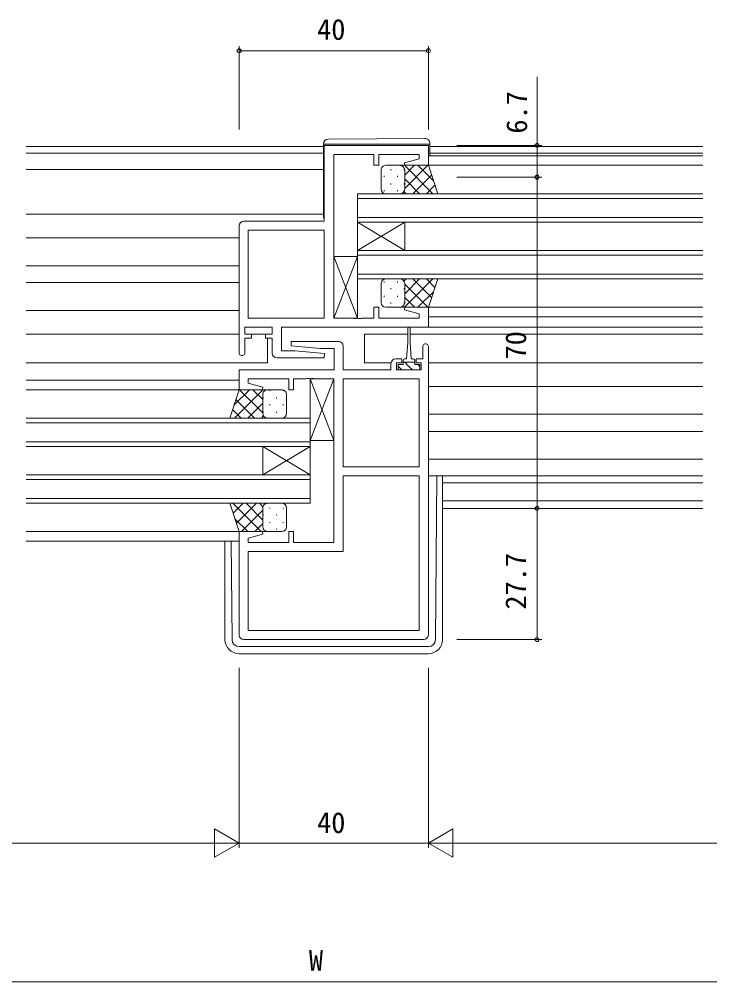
# Model space of a CAD drawing. Units: millimetres, scale not verified. Extents: x -567 to 567, y -403 to 403.
# Drawn here: x 150.7 to 296.7, y -257.9 to -54.5 of the extents above; entities that cross this region are included whole.
import ezdxf
from ezdxf.enums import TextEntityAlignment as Align

# ---------------------------------------------------------------- set-up
doc = ezdxf.new("R2010")
doc.units = ezdxf.units.MM
doc.header["$LTSCALE"] = 2
for name, color, linetype, lineweight in [('0-1_USER1', 4, 'Continuous', 9), ('0-2_YKK_ZWAK', 2, 'Continuous', 9), ('0-3_YKK_11', 7, 'Continuous', 9), ('0-4_YKK_12', 6, 'Continuous', 9)]:
    doc.layers.add(name, color=color, linetype=linetype, lineweight=lineweight)
doc.styles.add('ＭＳ ゴシック', font='')
doc.styles.get('ＭＳ ゴシック').set_extended_font_data('MS Gothic')

msp = doc.modelspace()

# ---------------------------------------------------------------- linework, layer by layer
at = {"layer": '0-1_USER1'}
for p, q in [((214.958, -80.889), (214.958, -81.189)), ((214.958, -96.189), (214.958, -81.189)), ((215.454, -80.889), (236.954, -80.889)), ((236.449, -79.702), (215.949, -79.88)), ((236.954, -80.889), (237.458, -80.889)), ((237.458, -80.889), (237.458, -80.701)), ((237.458, -81.189), (237.458, -80.889)), ((237.458, -81.189), (237.458, -83.389)), ((228.158, -85.389), (231.158, -85.389)), ((231.393, -85.417), (231.421, -85.389)), ((232.126, -85.389), (238.126, -91.389)), ((232.158, -87.481), (234.25, -85.389)), ((232.158, -90.309), (237.078, -85.389)), ((234.955, -85.389), (238.26, -88.694)), ((227.158, -90.389), (227.158, -86.389)), ((229.238, -86.209), (229.238, -86.409)), ((232.068, -86.209), (232.068, -86.409)), ((232.158, -86.389), (232.158, -90.389)), ((232.158, -86.389), (232.158, -90.389)), ((227.823, -87.624), (227.823, -87.824)), ((229.238, -89.239), (229.238, -89.439)), ((230.653, -87.624), (230.653, -87.824)), ((232.068, -89.239), (232.068, -89.439)), ((232.158, -88.249), (235.298, -91.389)), ((233.907, -91.389), (237.845, -87.451)), ((227.823, -90.654), (227.823, -90.854)), ((231.158, -91.389), (228.158, -91.389)), ((230.653, -90.654), (230.653, -90.854)), ((232.004, -90.923), (232.469, -91.389)), ((236.735, -91.389), (238.552, -89.572)), ((222.158, -117.659), (217.158, -104.659)), ((222.158, -104.659), (217.158, -117.659)), ((231.158, -109.389), (228.158, -109.389)), ((232.004, -109.855), (232.469, -109.389)), ((232.126, -115.389), (238.126, -109.389)), ((232.158, -112.529), (235.298, -109.389)), ((233.907, -109.389), (237.845, -113.328)), ((236.735, -109.389), (238.552, -111.206)), ((227.158, -110.389), (227.158, -114.389)), ((227.823, -110.124), (227.823, -109.924)), ((229.238, -111.539), (229.238, -111.339)), ((230.653, -110.124), (230.653, -109.924)), ((232.068, -111.539), (232.068, -111.339)), ((232.158, -114.389), (232.158, -110.389)), ((232.158, -114.389), (232.158, -110.389)), ((232.158, -110.469), (237.078, -115.389)), ((227.823, -113.154), (227.823, -112.954)), ((230.653, -113.154), (230.653, -112.954)), ((232.158, -113.297), (234.25, -115.389)), ((234.955, -115.389), (238.26, -112.084)), ((228.158, -115.389), (231.158, -115.389)), ((229.238, -114.569), (229.238, -114.369)), ((231.393, -115.361), (231.421, -115.389)), ((232.068, -114.569), (232.068, -114.369)), ((232.808, -122.789), (232.808, -119.839)), ((233.308, -119.839), (233.308, -122.789)), ((232.808, -122.789), (232.558, -126.289)), ((233.308, -122.789), (233.558, -126.289)), ((231.536, -128.589), (230.758, -127.811)), ((231.808, -126.689), (231.808, -127.489)), ((231.808, -126.989), (234.308, -126.989)), ((232.558, -126.289), (232.208, -126.289)), ((233.908, -126.289), (233.558, -126.289)), ((234.308, -127.489), (234.308, -126.689)), ((235.358, -127.921), (234.927, -127.489)), ((217.158, -143.519), (212.158, -130.519)), ((217.158, -130.519), (212.158, -143.519)), ((199.361, -132.789), (196.056, -136.094)), ((202.19, -132.789), (196.19, -138.789)), ((202.158, -137.709), (197.238, -132.789)), ((202.158, -134.881), (200.066, -132.789)), ((202.158, -133.789), (202.158, -137.789)), ((202.158, -133.789), (202.158, -137.789)), ((202.923, -132.817), (202.895, -132.789)), ((206.158, -132.789), (203.158, -132.789)), ((203.663, -132.824), (203.663, -133.024)), ((206.493, -132.847), (206.493, -133.024)), ((207.158, -137.789), (207.158, -133.789)), ((200.41, -138.789), (196.471, -134.851)), ((202.158, -135.649), (199.018, -138.789)), ((202.248, -134.439), (202.248, -134.639)), ((203.663, -135.854), (203.663, -136.054)), ((205.078, -134.439), (205.078, -134.639)), ((206.493, -135.854), (206.493, -136.054)), ((197.581, -138.789), (195.764, -136.972)), ((202.248, -137.469), (202.248, -137.669)), ((205.078, -137.469), (205.078, -137.669)), ((202.313, -138.323), (201.847, -138.789)), ((203.158, -138.789), (206.158, -138.789)), ((237.158, -150.989), (237.458, -150.989)), ((237.158, -150.989), (295.158, -150.989)), ((238.669, -185.598), (238.943, -150.989)), ((240.158, -150.989), (240.158, -185.587)), ((201.79, -162.789), (195.79, -156.789)), ((197.981, -156.789), (195.864, -158.906)), ((200.81, -156.789), (196.571, -161.028)), ((202.158, -158.269), (197.638, -162.789)), ((202.158, -160.329), (198.618, -156.789)), ((202.191, -157.534), (201.447, -156.789)), ((202.158, -161.789), (202.158, -157.789)), ((202.158, -161.789), (202.158, -157.789)), ((203.158, -156.789), (206.158, -156.789)), ((203.663, -157.924), (203.663, -157.724)), ((206.493, -157.924), (206.493, -157.724)), ((207.158, -157.789), (207.158, -161.789)), ((198.961, -162.789), (196.256, -160.084)), ((202.248, -159.339), (202.248, -159.139)), ((205.078, -159.339), (205.078, -159.139)), ((202.158, -161.097), (200.466, -162.789)), ((202.248, -162.204), (202.248, -162.169)), ((203.663, -160.954), (203.663, -160.754)), ((205.078, -162.369), (205.078, -162.169)), ((206.493, -160.954), (206.493, -160.754)), ((206.158, -162.789), (203.158, -162.789)), ((194.158, -164.789), (194.158, -185.587)), ((195.646, -185.598), (195.482, -164.789)), ((237.169, -187.087), (197.146, -187.087)), ((237.158, -188.587), (197.158, -188.587))]:
    msp.add_line(p, q, dxfattribs=at)
for points in [[(214.958, -80.88), (214.958, -80.889), (215.454, -80.889)], [(231.158, -91.389), (239.158, -91.389), (237.158, -85.389), (231.158, -85.389)], [(231.158, -109.389), (239.158, -109.389), (237.158, -115.389), (231.158, -115.389)], [(234.308, -127.489), (235.358, -127.489), (235.358, -128.589), (230.758, -128.589), (230.758, -127.489), (231.808, -127.489)], [(233.781, -128.589), (233.058, -127.866), (232.181, -126.989)], [(203.158, -138.789), (195.158, -138.789), (197.158, -132.789), (203.158, -132.789)], [(203.158, -156.789), (195.158, -156.789), (197.158, -162.789), (203.158, -162.789)]]:
    msp.add_lwpolyline(points, dxfattribs=at)
for points in [[(222.158, -117.659), (217.158, -117.659), (217.158, -104.659), (222.158, -104.659)], [(217.158, -143.519), (212.158, -143.519), (212.158, -130.519), (217.158, -130.519)]]:
    msp.add_lwpolyline(points, close=True, dxfattribs=at)
for centre, radius, start, end in [((215.958, -80.88), 1, 90.5, 180), ((236.458, -80.701), 1, 0, 90.5), ((228.158, -86.389), 1, 89.9999, 179.9999), ((231.158, -86.389), 1, 359.9999, 89.9999), ((231.158, -86.389), 1, 359.9999, 89.9999), ((228.158, -90.389), 1, 179.9999, 269.9999), ((231.158, -90.389), 1, 269.9999, 359.9999), ((231.158, -90.389), 1, 269.9999, 359.9999), ((215.458, -96.189), 0.5, 180, 233.13017), ((228.158, -110.389), 1, 90.0001, 180.0001), ((231.158, -110.389), 1, 0.0001, 90.0001), ((231.158, -110.389), 1, 0.0001, 90.0001), ((228.158, -114.389), 1, 180.0001, 270.0001), ((231.158, -114.389), 1, 270.0001, 0.0001), ((231.158, -114.389), 1, 270.0001, 0.0001), ((233.058, -119.839), 0.25, 0, 180), ((232.208, -126.689), 0.4, 90, 180), ((233.908, -126.689), 0.4, 0, 90), ((203.158, -133.789), 1, 90.0001, 180.0001), ((203.158, -133.789), 1, 90.0001, 180.0001), ((206.158, -133.789), 1, 0.0001, 90.0001), ((203.158, -137.789), 1, 180.0001, 270.0001), ((203.158, -137.789), 1, 180.0001, 270.0001), ((206.158, -137.789), 1, 270.0001, 0.0001), ((203.158, -157.789), 1, 89.9999, 179.9999), ((203.158, -157.789), 1, 89.9999, 179.9999), ((206.158, -157.789), 1, 359.9999, 89.9999), ((203.158, -161.789), 1, 179.9999, 269.9999), ((203.158, -161.789), 1, 179.9999, 269.9999), ((206.158, -161.789), 1, 269.9999, 359.9999), ((197.158, -185.587), 3, 180, 270), ((197.146, -185.587), 1.5, 180.45233, 270), ((237.158, -185.587), 3, 270, 0), ((237.169, -185.587), 1.5, 270, 359.54767)]:
    msp.add_arc(centre, radius, start, end, dxfattribs=at)
at = {"layer": '0-2_YKK_ZWAK'}
for p, q in [((214.958, -81.389), (152.158, -81.389)), ((214.958, -82.789), (152.158, -82.789)), ((237.458, -81.389), (295.158, -81.389)), ((237.458, -82.789), (295.158, -82.789)), ((237.158, -83.389), (295.158, -83.388)), ((237.158, -85.389), (295.158, -85.389)), ((214.958, -86.289), (152.158, -86.289)), ((222.158, -97.389), (222.158, -91.389)), ((222.158, -91.389), (295.158, -91.389)), ((222.158, -92.389), (295.158, -92.389)), ((214.958, -95.689), (152.158, -95.689)), ((222.158, -96.389), (295.158, -96.389)), ((222.158, -97.389), (222.158, -103.389)), ((222.158, -97.389), (232.158, -103.389)), ((222.158, -103.389), (232.158, -97.389)), ((222.158, -97.389), (295.158, -97.389)), ((232.158, -97.389), (232.158, -103.389)), ((197.158, -100.689), (152.158, -100.689)), ((222.158, -109.389), (222.158, -103.389)), ((222.158, -103.389), (295.158, -103.389)), ((222.158, -104.389), (295.158, -104.389)), ((197.158, -106.643), (152.158, -106.643)), ((222.158, -108.389), (295.158, -108.389)), ((222.158, -109.389), (295.158, -109.389)), ((197.158, -110.135), (152.158, -110.135)), ((236.658, -115.389), (295.158, -115.389)), ((197.158, -116.089), (152.158, -116.089)), ((237.158, -117.388), (295.158, -117.389)), ((236.658, -119.589), (295.158, -119.589)), ((197.158, -121.089), (152.158, -121.089)), ((198.658, -121.089), (203.058, -121.089)), ((203.158, -121.889), (203.158, -127.089)), ((223.658, -121.089), (223.658, -127.089)), ((223.658, -121.089), (232.808, -121.089)), ((233.308, -121.089), (295.158, -121.089)), ((203.158, -127.089), (152.158, -127.089)), ((223.658, -127.089), (229.278, -127.089)), ((237.158, -127.089), (295.158, -127.089)), ((197.158, -130.789), (152.158, -130.789)), ((237.158, -132.089), (295.158, -132.089)), ((197.403, -132.789), (152.158, -132.789)), ((237.158, -137.976), (295.158, -137.976)), ((212.158, -138.789), (152.158, -138.789)), ((212.158, -139.789), (152.158, -139.789)), ((212.158, -138.789), (212.158, -144.789)), ((237.158, -141.602), (295.158, -141.602)), ((212.158, -143.789), (152.158, -143.789)), ((212.158, -144.789), (152.158, -144.789)), ((202.158, -144.789), (202.158, -150.789)), ((212.158, -144.789), (202.158, -150.789)), ((212.158, -150.789), (202.158, -144.789)), ((212.158, -144.789), (212.158, -150.789)), ((237.158, -147.489), (295.158, -147.489)), ((212.158, -150.789), (152.158, -150.789)), ((212.158, -151.789), (152.158, -151.789)), ((212.158, -150.789), (212.158, -156.789)), ((240.158, -152.489), (295.158, -152.489)), ((212.158, -155.789), (152.158, -155.789)), ((240.158, -156.259), (295.158, -156.259)), ((212.158, -156.789), (152.158, -156.789)), ((240.158, -157.889), (295.158, -157.889)), ((197.658, -162.789), (152.158, -162.789)), ((197.158, -164.789), (152.158, -164.789))]:
    msp.add_line(p, q, dxfattribs=at)
at = {"layer": '0-3_YKK_11'}
for p, q in [((197.158, -124.989), (197.158, -98.189)), ((215.158, -99.119), (215.158, -117.659)), ((237.158, -123.689), (237.158, -184.589)), ((235.228, -130.519), (235.228, -149.059)), ((235.228, -183.659), (199.088, -183.659)), ((236.158, -185.589), (198.158, -185.589))]:
    msp.add_line(p, q, dxfattribs=at)
for points in [[(198.158, -97.189), (215.158, -97.189), (215.158, -81.189), (237.158, -81.189), (237.158, -85.389), (232.198, -85.389), (232.129, -84.867), (235.228, -84.036), (235.228, -83.119), (226.658, -83.119), (226.658, -85.389), (225.658, -85.389), (225.658, -83.119), (217.158, -83.119)], [(217.158, -83.119), (217.158, -117.659), (221.2, -117.659), (221.383, -117.779), (221.933, -117.779), (222.116, -117.659), (222.2, -117.659), (222.383, -117.779), (222.933, -117.779), (223.116, -117.659), (225.658, -117.659), (225.658, -115.389), (226.658, -115.389), (226.658, -117.659), (235.228, -117.659), (235.228, -116.742), (232.129, -115.911), (232.198, -115.389), (237.158, -115.389), (237.158, -119.589), (206.088, -119.589), (206.088, -124.589), (208.965, -124.589), (215.178, -125.133), (215.136, -126.089), (205.158, -126.089)], [(204.158, -125.089), (204.158, -121.889), (202.758, -121.889), (202.758, -121.089), (204.158, -121.089), (204.158, -119.589), (198.358, -119.589), (198.358, -121.089), (199.758, -121.089), (199.758, -121.889), (198.358, -121.889), (198.358, -124.989)], [(197.158, -184.589), (197.158, -162.789), (202.119, -162.789), (202.187, -163.311), (199.088, -164.142), (199.088, -165.059), (207.658, -165.059), (207.658, -162.789), (208.658, -162.789), (208.658, -165.059), (217.158, -165.059), (217.158, -130.519), (213.116, -130.519), (212.933, -130.399), (212.383, -130.399), (212.2, -130.519), (212.116, -130.519), (211.933, -130.399), (211.383, -130.399), (211.2, -130.519), (208.658, -130.519), (208.658, -132.789), (207.658, -132.789), (207.658, -130.519), (199.088, -130.519), (199.088, -131.436), (202.187, -132.267), (202.119, -132.789), (197.158, -132.789), (197.158, -128.589), (217.228, -128.589), (217.228, -124.089), (214.351, -124.089), (208.138, -123.545), (208.18, -122.589), (218.158, -122.589)], [(219.158, -123.589), (219.158, -128.589), (229.258, -128.589), (229.258, -127.289)], [(230.258, -126.289), (231.558, -126.289), (231.558, -127.089), (230.458, -127.089), (230.458, -128.589), (235.658, -128.589), (235.658, -127.089), (234.558, -127.089), (234.558, -126.289), (235.958, -126.289), (235.958, -123.689)]]:
    msp.add_lwpolyline(points, dxfattribs=at)
for points in [[(215.158, -99.119), (215.158, -117.659), (199.088, -117.659), (199.088, -99.119)], [(235.228, -130.519), (235.228, -149.059), (219.158, -149.059), (219.158, -130.519)], [(235.228, -183.659), (199.088, -183.659), (199.088, -166.989), (219.158, -166.989), (219.158, -150.989), (235.228, -150.989)]]:
    msp.add_lwpolyline(points, close=True, dxfattribs=at)
for centre, radius, start, end in [((198.158, -98.189), 1, 90.00001, 179.99999), ((218.158, -123.589), 1, 0.00001, 89.99999), ((236.558, -123.689), 0.6, 359.99999, 180.00001), ((197.758, -124.989), 0.6, 179.99999, 0.00001), ((205.158, -125.089), 1, 180.00001, 269.99999), ((230.258, -127.289), 1, 90.00001, 179.99999), ((198.158, -184.589), 1, 180.00001, 269.99999), ((236.158, -184.589), 1, 270.00001, 359.99999)]:
    msp.add_arc(centre, radius, start, end, dxfattribs=at)
at = {"layer": '0-4_YKK_12'}
for p, q in [((197.158, -77.801), (197.158, -60.189)), ((237.158, -77.801), (237.158, -60.189)), ((237.158, -61.189), (197.158, -61.189)), ((243.158, -81.189), (261.158, -81.189)), ((243.158, -87.889), (261.158, -87.889)), ((260.158, -87.889), (260.158, -157.889)), ((243.158, -157.889), (261.158, -157.889)), ((260.158, -157.889), (260.158, -185.589)), ((243.158, -185.589), (261.158, -185.589)), ((197.158, -191.587), (197.158, -229.587)), ((197.158, -191.587), (197.158, -229.587)), ((237.158, -191.587), (237.158, -229.587)), ((237.158, -191.587), (237.158, -229.587)), ((197.158, -228.587), (191.962, -225.587)), ((191.962, -225.587), (191.962, -231.587)), ((237.158, -228.587), (242.354, -225.587)), ((242.354, -231.587), (242.354, -225.587)), ((53.158, -228.587), (191.158, -228.587)), ((197.158, -228.587), (186.766, -228.587)), ((197.158, -228.587), (191.962, -231.587)), ((197.158, -228.587), (237.158, -228.587)), ((237.158, -228.587), (242.354, -231.587)), ((237.158, -228.587), (247.55, -228.587)), ((243.158, -228.587), (381.158, -228.587)), ((380.158, -257.889), (54.158, -257.889))]:
    msp.add_line(p, q, dxfattribs=at)
msp.add_lwpolyline([(260.158, -87.889), (260.158, -81.189), (260.158, -66.689)], dxfattribs=at)
for centre in [(197.158, -61.189), (237.158, -61.189), (260.158, -81.189), (260.158, -87.889), (260.158, -87.889), (260.158, -157.889), (260.158, -157.889), (260.158, -185.589)]:
    msp.add_circle(centre, 0.425, dxfattribs=at)

# ---------------------------------------------------------------- texts
at = {"layer": '0-4_YKK_12', "style": 'ＭＳ ゴシック'}
for s, p in [('40', (213.638, -60.189)), ('40', (213.638, -227.787)), ('W', (211.901, -256.889))]:
    msp.add_text(s, height=4.399, dxfattribs=at).set_placement(p, align=Align.BOTTOM_LEFT)
for s, p in [('6.7', (259.358, -78.689)), ('70', (259.158, -126.409)), ('27.7', (259.158, -179.259))]:
    msp.add_text(s, height=4.399, rotation=90, dxfattribs=at).set_placement(p, align=Align.BOTTOM_LEFT)

doc.saveas('drawing.dxf')
